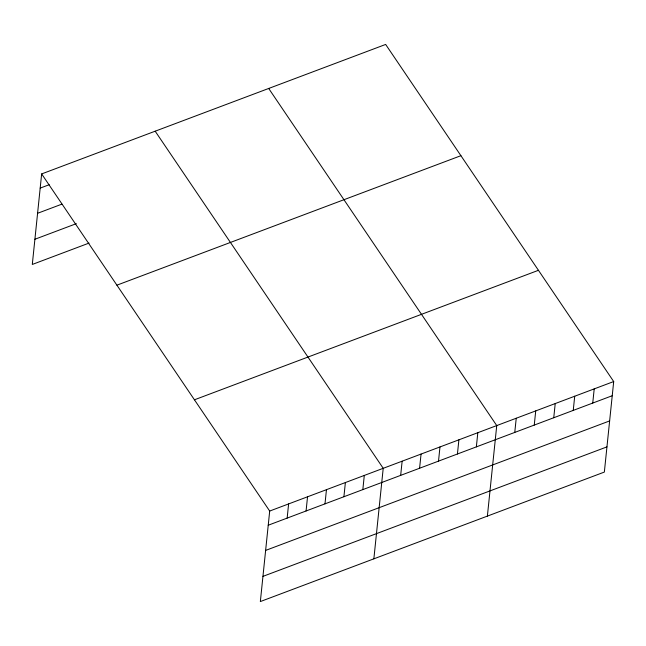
<?xml version="1.0" encoding="UTF-8"?>
<svg xmlns="http://www.w3.org/2000/svg" width="646" height="646" viewBox="0 0 646 646"><rect width="100%" height="100%" fill="white"/><g stroke="black" fill="none" stroke-linecap="round" stroke-linejoin="round"><path stroke-width="0.97" d="M41.651 173.927L269.697 511.043L260.346 601.563L604.349 472.073L613.7 381.552L385.654 44.437L41.651 173.927L32.3 264.448L89.059 243.082M287.155 518.1L288.617 503.92M306.075 510.978L307.536 496.798M324.995 503.856L326.456 489.676M343.914 496.734L345.376 482.554M362.834 489.611L364.296 475.432M373.864 558.83L383.215 468.31L155.177 131.195M400.673 475.367L402.135 461.187M419.593 468.245L421.055 454.065M438.513 461.123L439.974 446.943M457.433 454.001L458.902 439.821M476.352 446.879L477.822 432.699M487.383 516.097L496.742 425.577L268.696 88.462M514.765 432.416L516.235 418.245M534.258 425.076L535.728 410.904M553.751 417.744L555.221 403.564M573.244 410.404L574.714 396.232M592.745 403.064L594.207 388.892M40.189 188.107L49.201 184.716M37.589 213.293L61.911 204.136M34.9 239.254L76.349 223.653M116.91 285.177L460.913 155.686M194.446 399.801L538.449 270.303M269.697 511.043L613.7 381.552M268.235 525.222L612.238 395.723M265.627 550.416L609.63 420.917M262.946 576.369L606.949 446.879"/></g></svg>
